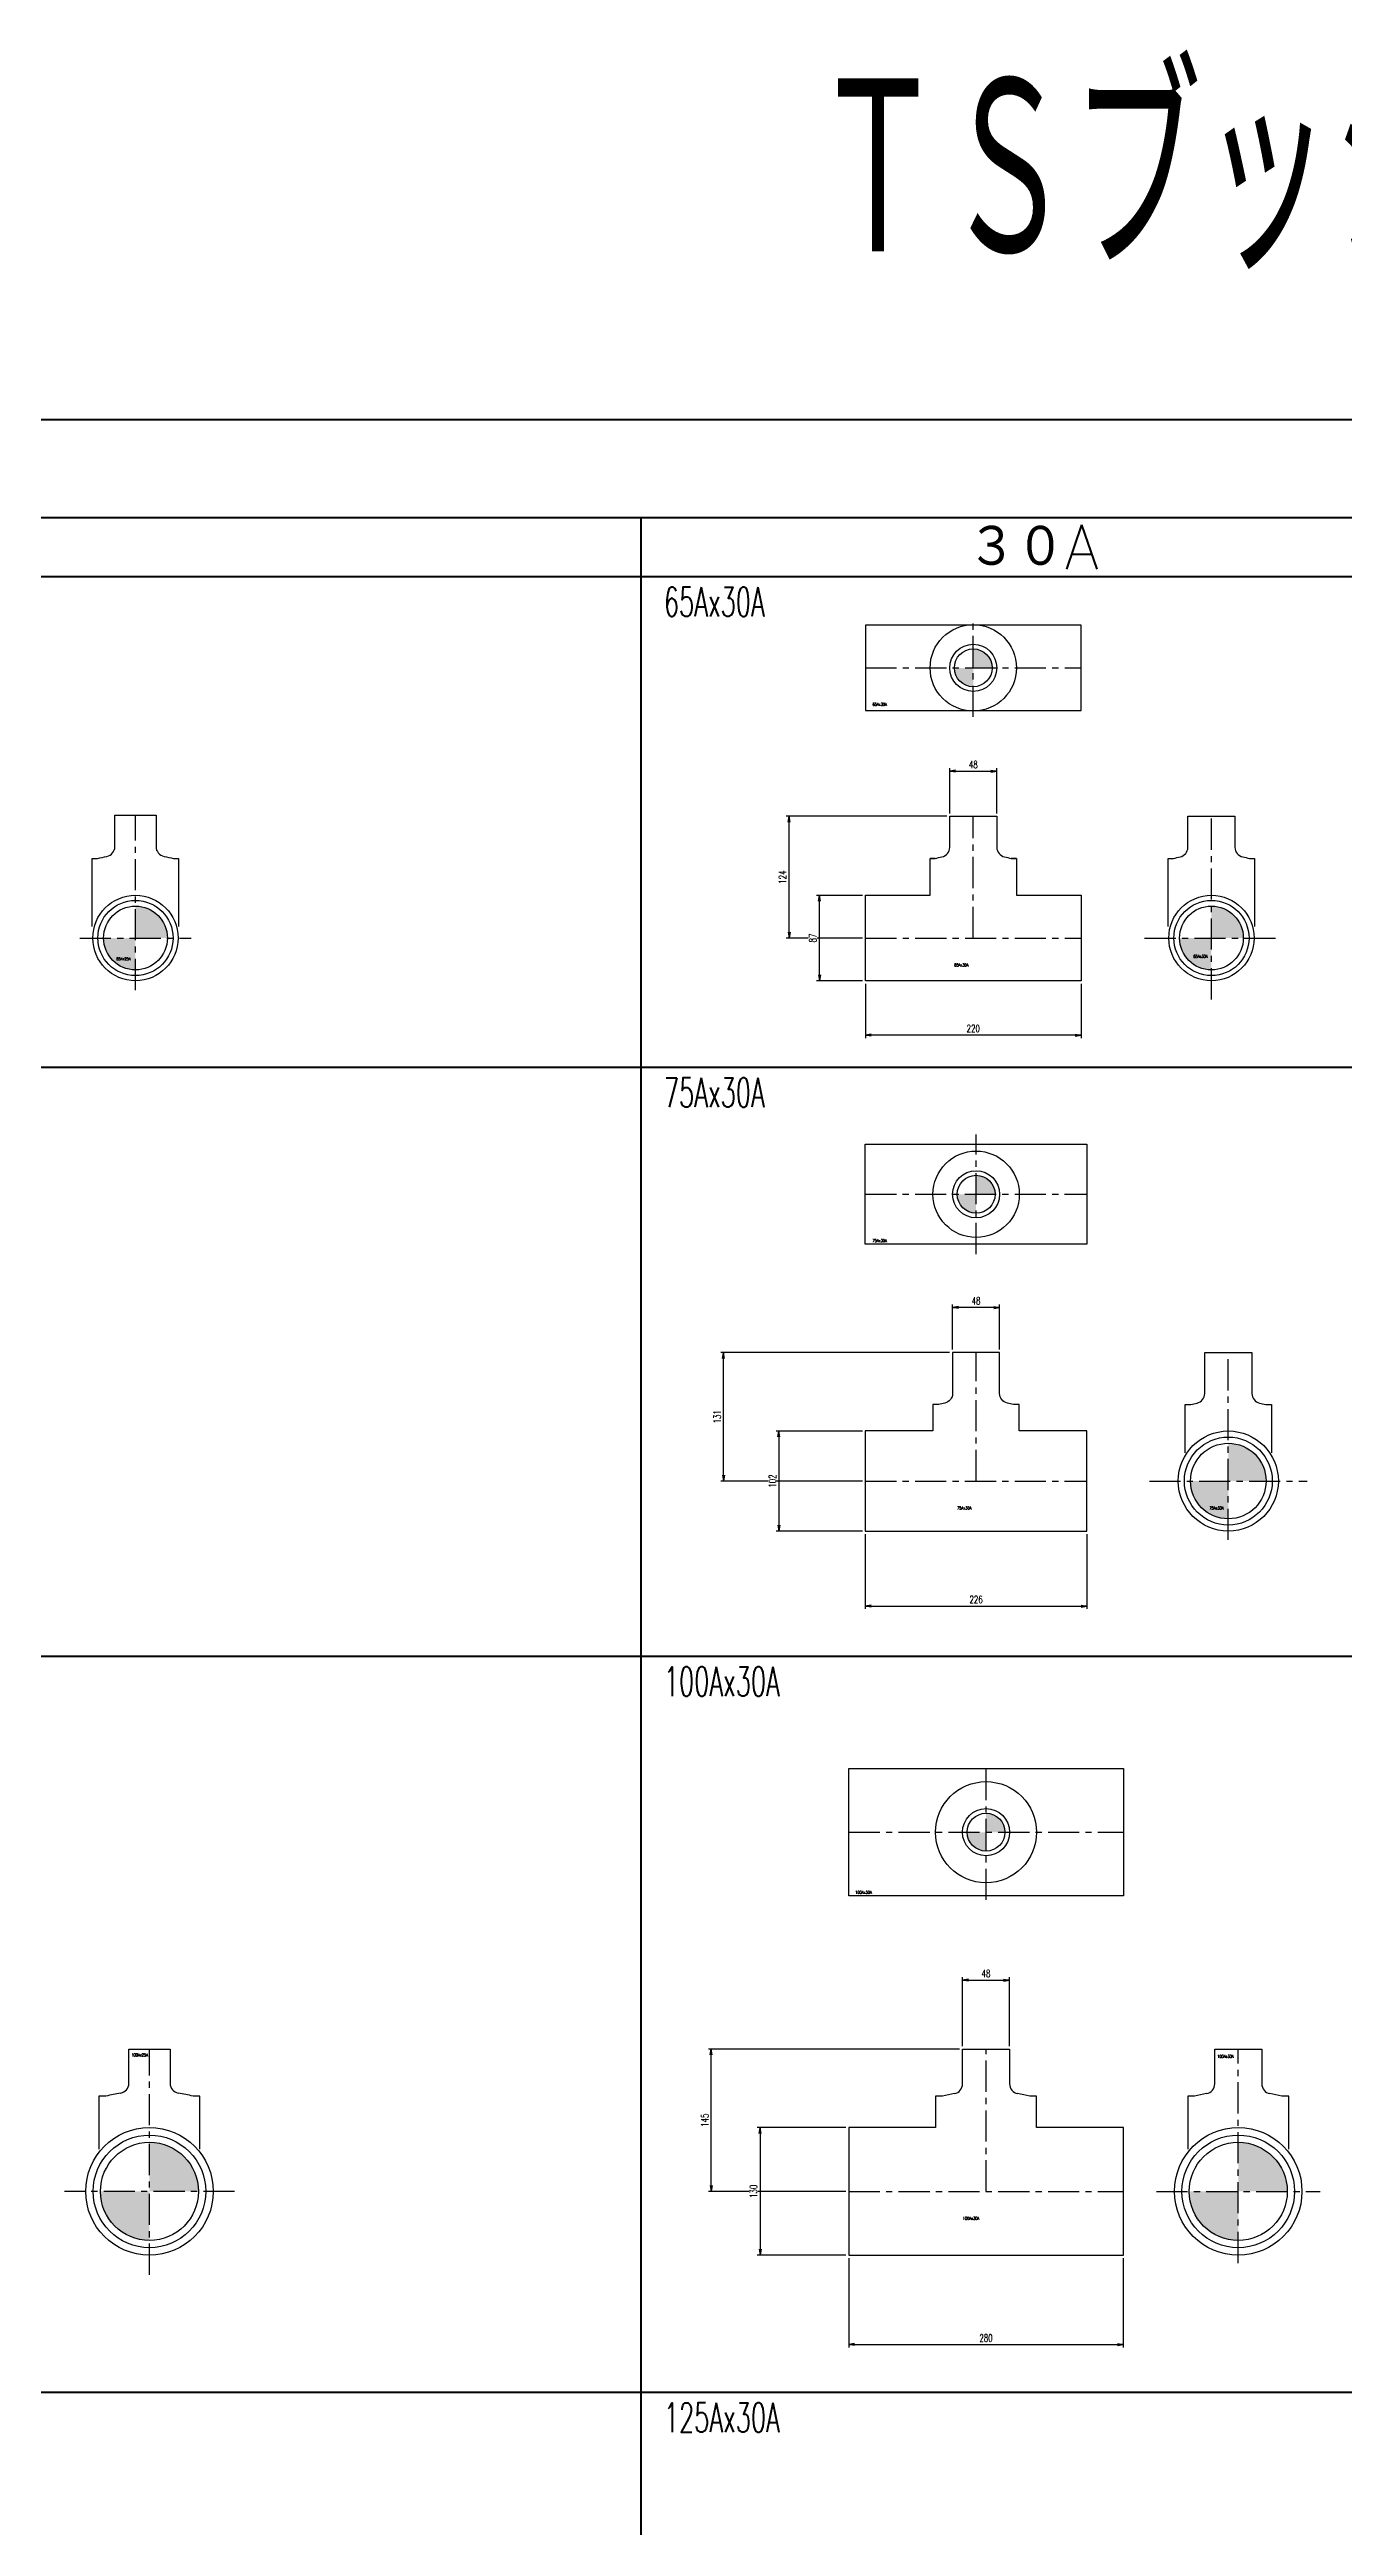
# Model space of a CAD drawing. Header units: millimetres. Extents: x 1711 to 90196, y -23291 to 8516.
# Drawn here: x 75233 to 76552, y -539 to 1984 of the extents above; entities that cross this region are included whole.
import ezdxf
from ezdxf.enums import TextEntityAlignment as Align

# ---------------------------------------------------------------- set-up
doc = ezdxf.new("R2010")
doc.units = ezdxf.units.MM
doc.header["$PDMODE"] = 35
doc.linetypes.add('CENTER', pattern=[50.8, 31.75, -6.35, 6.35, -6.35])
doc.layers.add('line', color=153, linetype='Continuous', lineweight=50)
for name, color, linetype in [('TEXT', 7, 'Continuous'), ('寸法', 2, 'Continuous'), ('配管-CVP', 4, 'Continuous'), ('＃配管（PVC)', 21, 'Continuous')]:
    doc.layers.add(name, color=color, linetype=linetype)
doc.styles.add('kpk', font='romans.shx', dxfattribs={"width": 0.7, "bigfont": 'extfont2.shx'})
doc.styles.get("Standard").update_dxf_attribs({"font": 'romans.shx', "bigfont": 'extfont.shx'})
doc.dimstyles.new('KPK-3', dxfattribs={"dimscale": 3, "dimtxt": 2.5, "dimasz": 2, "dimexe": 1, "dimexo": 1, "dimgap": 1, "dimtad": 3, "dimdec": 1, "dimdsep": 46, "dimtxsty": 'kpk', "dimblk": 'OPEN', "dimcen": 2.5, "dimclrd": 2, "dimclre": 2, "dimclrt": 4, "dimadec": 1, "dimazin": 2, "dimtfac": 1, "dimtdec": 1, "dimtmove": 0, "dimatfit": 2, "dimldrblk": 'OPEN', "dimfxl": 0, "dimlwd": -1, "dimlwe": -1, "dimarcsym": 0})

# ---------------------------------------------------------------- blocks, each defined once
blk = doc.blocks.new('_Open')
at = {"color": 0, "linetype": 'ByBlock', "lineweight": -2}
for p, q in [((-1, 0.17), (0, 0)), ((-1, -0.17), (0, 0)), ((0, 0), (-1, 0))]:
    blk.add_line(p, q, dxfattribs=at)
blk = doc.blocks.new('*D2114')
at = {"layer": 'Defpoints', "color": 0, "transparency": 16777216}
for p in [(75920.4, 656.8), (76153.8, 656.8), (76064.8, 525.8)]:
    blk.add_point(p, dxfattribs=at)
at = {"layer": '寸法', "color": 2, "transparency": 16777216}
for p, q in [((76150.8, 656.8), (75917.4, 656.8)), ((75920.4, 531.8), (75920.4, 650.8)), ((76061.8, 525.8), (75917.4, 525.8))]:
    blk.add_line(p, q, dxfattribs=at)
at = {"layer": '寸法', "color": 2, "transparency": 16777216, "xscale": 6, "yscale": 6, "zscale": 6}
for p, rotation in [((75920.4, 656.8), 90), ((75920.4, 525.8), 270)]:
    blk.add_blockref('_Open', p, dxfattribs=dict(at, rotation=rotation))
at = {"layer": '寸法', "color": 4, "transparency": 16777216, "insert": (75913.7, 591.3), "char_height": 7.5, "attachment_point": 5, "rotation": 90, "style": 'kpk', "bg_fill": 3, "box_fill_scale": 1.1, "bg_fill_color": 256, "bg_fill_true_color": 13158600, "bg_fill_transparency": 0}
blk.add_mtext('131', dxfattribs=at)
blk = doc.blocks.new('*D2115')
at = {"layer": 'Defpoints', "color": 0, "transparency": 16777216}
for p in [(76064.8, 576.8), (75976.8, 474.8), (76064.8, 474.8)]:
    blk.add_point(p, dxfattribs=at)
at = {"layer": '寸法', "color": 2, "transparency": 16777216}
for p, q in [((76061.8, 576.8), (75973.8, 576.8)), ((75976.8, 570.8), (75976.8, 480.8)), ((76061.8, 474.8), (75973.8, 474.8))]:
    blk.add_line(p, q, dxfattribs=at)
at = {"layer": '寸法', "color": 2, "transparency": 16777216, "xscale": 6, "yscale": 6, "zscale": 6}
for p, rotation in [((75976.8, 576.8), 90), ((75976.8, 474.8), 270)]:
    blk.add_blockref('_Open', p, dxfattribs=dict(at, rotation=rotation))
at = {"layer": '寸法', "color": 4, "transparency": 16777216, "insert": (75970.1, 525.8), "char_height": 7.5, "attachment_point": 5, "rotation": 90, "style": 'kpk', "bg_fill": 3, "box_fill_scale": 1.1, "bg_fill_color": 256, "bg_fill_true_color": 13158600, "bg_fill_transparency": 0}
blk.add_mtext('102', dxfattribs=at)
blk = doc.blocks.new('*D2116')
at = {"layer": 'Defpoints', "color": 0, "transparency": 16777216}
for p in [(76064.8, 474.8), (76290.8, 474.8), (76290.8, 398.5)]:
    blk.add_point(p, dxfattribs=at)
at = {"layer": '寸法', "color": 2, "transparency": 16777216}
for p, q in [((76064.8, 471.8), (76064.8, 395.5)), ((76290.8, 471.8), (76290.8, 395.5)), ((76070.8, 398.5), (76284.8, 398.5))]:
    blk.add_line(p, q, dxfattribs=at)
at = {"layer": '寸法', "color": 2, "transparency": 16777216, "xscale": 6, "yscale": 6, "zscale": 6, "rotation": 180}
blk.add_blockref('_Open', (76064.8, 398.5), dxfattribs=at)
at = {"layer": '寸法', "color": 2, "transparency": 16777216, "xscale": 6, "yscale": 6, "zscale": 6}
blk.add_blockref('_Open', (76290.8, 398.5), dxfattribs=at)
at = {"layer": '寸法', "color": 4, "transparency": 16777216, "insert": (76177.8, 405.2), "char_height": 7.5, "attachment_point": 5, "style": 'kpk', "bg_fill": 3, "box_fill_scale": 1.1, "bg_fill_color": 256, "bg_fill_true_color": 13158600, "bg_fill_transparency": 0}
blk.add_mtext('226', dxfattribs=at)
blk = doc.blocks.new('*D2117')
at = {"layer": 'Defpoints', "color": 0, "transparency": 16777216}
for p in [(76153.8, 702.8), (76153.8, 656.8), (76201.8, 656.8)]:
    blk.add_point(p, dxfattribs=at)
at = {"layer": '寸法', "color": 2, "transparency": 16777216}
for p, q in [((76153.8, 659.8), (76153.8, 705.8)), ((76195.8, 702.8), (76159.8, 702.8)), ((76201.8, 659.8), (76201.8, 705.8))]:
    blk.add_line(p, q, dxfattribs=at)
at = {"layer": '寸法', "color": 2, "transparency": 16777216, "xscale": 6, "yscale": 6, "zscale": 6, "rotation": 180}
blk.add_blockref('_Open', (76153.8, 702.8), dxfattribs=at)
at = {"layer": '寸法', "color": 2, "transparency": 16777216, "xscale": 6, "yscale": 6, "zscale": 6}
blk.add_blockref('_Open', (76201.8, 702.8), dxfattribs=at)
at = {"layer": '寸法', "color": 4, "transparency": 16777216, "insert": (76177.8, 709.5), "char_height": 7.5, "attachment_point": 5, "style": 'kpk', "bg_fill": 3, "box_fill_scale": 1.1, "bg_fill_color": 256, "bg_fill_true_color": 13158600, "bg_fill_transparency": 0}
blk.add_mtext('48', dxfattribs=at)
blk = doc.blocks.new('*D2129')
at = {"layer": 'Defpoints', "color": 0, "transparency": 16777216}
for p in [(75907.8, -52.9), (76163.9, -52.9), (76047.9, -197.9)]:
    blk.add_point(p, dxfattribs=at)
at = {"layer": '寸法', "color": 2, "transparency": 16777216}
for p, q in [((76160.9, -52.9), (75904.8, -52.9)), ((75907.8, -191.9), (75907.8, -58.9)), ((76044.9, -197.9), (75904.8, -197.9))]:
    blk.add_line(p, q, dxfattribs=at)
at = {"layer": '寸法', "color": 2, "transparency": 16777216, "xscale": 6, "yscale": 6, "zscale": 6}
for p, rotation in [((75907.8, -52.9), 90), ((75907.8, -197.9), 270)]:
    blk.add_blockref('_Open', p, dxfattribs=dict(at, rotation=rotation))
at = {"layer": '寸法', "color": 4, "transparency": 16777216, "insert": (75901.1, -125.4), "char_height": 7.5, "attachment_point": 5, "rotation": 90, "style": 'kpk', "bg_fill": 3, "box_fill_scale": 1.1, "bg_fill_color": 256, "bg_fill_true_color": 13158600, "bg_fill_transparency": 0}
blk.add_mtext('145', dxfattribs=at)
blk = doc.blocks.new('*D2130')
at = {"layer": 'Defpoints', "color": 0, "transparency": 16777216}
for p in [(76047.9, -132.9), (75957.7, -262.9), (76047.9, -262.9)]:
    blk.add_point(p, dxfattribs=at)
at = {"layer": '寸法', "color": 2, "transparency": 16777216}
for p, q in [((76044.9, -132.9), (75954.7, -132.9)), ((75957.7, -138.9), (75957.7, -256.9)), ((76044.9, -262.9), (75954.7, -262.9))]:
    blk.add_line(p, q, dxfattribs=at)
at = {"layer": '寸法', "color": 2, "transparency": 16777216, "xscale": 6, "yscale": 6, "zscale": 6}
for p, rotation in [((75957.7, -132.9), 90), ((75957.7, -262.9), 270)]:
    blk.add_blockref('_Open', p, dxfattribs=dict(at, rotation=rotation))
at = {"layer": '寸法', "color": 4, "transparency": 16777216, "insert": (75950.9, -197.9), "char_height": 7.5, "attachment_point": 5, "rotation": 90, "style": 'kpk', "bg_fill": 3, "box_fill_scale": 1.1, "bg_fill_color": 256, "bg_fill_true_color": 13158600, "bg_fill_transparency": 0}
blk.add_mtext('130', dxfattribs=at)
blk = doc.blocks.new('*D2131')
at = {"layer": 'Defpoints', "color": 0, "transparency": 16777216}
for p in [(76047.9, -262.9), (76327.9, -262.9), (76327.9, -354)]:
    blk.add_point(p, dxfattribs=at)
at = {"layer": '寸法', "color": 2, "transparency": 16777216}
for p, q in [((76047.9, -265.9), (76047.9, -357)), ((76327.9, -265.9), (76327.9, -357)), ((76053.9, -354), (76321.9, -354))]:
    blk.add_line(p, q, dxfattribs=at)
at = {"layer": '寸法', "color": 2, "transparency": 16777216, "xscale": 6, "yscale": 6, "zscale": 6, "rotation": 180}
blk.add_blockref('_Open', (76047.9, -354), dxfattribs=at)
at = {"layer": '寸法', "color": 2, "transparency": 16777216, "xscale": 6, "yscale": 6, "zscale": 6}
blk.add_blockref('_Open', (76327.9, -354), dxfattribs=at)
at = {"layer": '寸法', "color": 4, "transparency": 16777216, "insert": (76187.9, -347.3), "char_height": 7.5, "attachment_point": 5, "style": 'kpk', "bg_fill": 3, "box_fill_scale": 1.1, "bg_fill_color": 256, "bg_fill_true_color": 13158600, "bg_fill_transparency": 0}
blk.add_mtext('280', dxfattribs=at)
blk = doc.blocks.new('*D2132')
at = {"layer": 'Defpoints', "color": 0, "transparency": 16777216}
for p in [(76211.9, 17.2), (76163.9, -52.9), (76211.9, -52.9)]:
    blk.add_point(p, dxfattribs=at)
at = {"layer": '寸法', "color": 2, "transparency": 16777216}
for p, q in [((76163.9, -49.9), (76163.9, 20.2)), ((76169.9, 17.2), (76205.9, 17.2)), ((76211.9, -49.9), (76211.9, 20.2))]:
    blk.add_line(p, q, dxfattribs=at)
at = {"layer": '寸法', "color": 2, "transparency": 16777216, "xscale": 6, "yscale": 6, "zscale": 6, "rotation": 180}
blk.add_blockref('_Open', (76163.9, 17.2), dxfattribs=at)
at = {"layer": '寸法', "color": 2, "transparency": 16777216, "xscale": 6, "yscale": 6, "zscale": 6}
blk.add_blockref('_Open', (76211.9, 17.2), dxfattribs=at)
at = {"layer": '寸法', "color": 4, "transparency": 16777216, "insert": (76187.9, 24), "char_height": 7.5, "attachment_point": 5, "style": 'kpk', "bg_fill": 3, "box_fill_scale": 1.1, "bg_fill_color": 256, "bg_fill_true_color": 13158600, "bg_fill_transparency": 0}
blk.add_mtext('48', dxfattribs=at)
blk = doc.blocks.new('*D2244')
at = {"layer": 'Defpoints', "color": 0, "transparency": 16777216}
for p in [(75987.2, 1203.1), (76150.9, 1203.1), (76064.9, 1079.1)]:
    blk.add_point(p, dxfattribs=at)
at = {"layer": '寸法', "color": 2, "transparency": 16777216}
for p, q in [((76147.9, 1203.1), (75984.2, 1203.1)), ((75987.2, 1085.1), (75987.2, 1197.1)), ((76061.9, 1079.1), (75984.2, 1079.1))]:
    blk.add_line(p, q, dxfattribs=at)
at = {"layer": '寸法', "color": 2, "transparency": 16777216, "xscale": 6, "yscale": 6, "zscale": 6}
for p, rotation in [((75987.2, 1203.1), 90), ((75987.2, 1079.1), 270)]:
    blk.add_blockref('_Open', p, dxfattribs=dict(at, rotation=rotation))
at = {"layer": '寸法', "color": 4, "transparency": 16777216, "insert": (75980.5, 1141.1), "char_height": 7.5, "attachment_point": 5, "rotation": 90, "style": 'kpk', "bg_fill": 3, "box_fill_scale": 1.1, "bg_fill_color": 256, "bg_fill_true_color": 13158600, "bg_fill_transparency": 0}
blk.add_mtext('124', dxfattribs=at)
blk = doc.blocks.new('*D2245')
at = {"layer": 'Defpoints', "color": 0, "transparency": 16777216}
for p in [(76018, 1122.6), (76064.9, 1122.6), (76064.9, 1035.6)]:
    blk.add_point(p, dxfattribs=at)
at = {"layer": '寸法', "color": 2, "transparency": 16777216}
for p, q in [((76061.9, 1122.6), (76015, 1122.6)), ((76018, 1041.6), (76018, 1116.6)), ((76061.9, 1035.6), (76015, 1035.6))]:
    blk.add_line(p, q, dxfattribs=at)
at = {"layer": '寸法', "color": 2, "transparency": 16777216, "xscale": 6, "yscale": 6, "zscale": 6}
for p, rotation in [((76018, 1122.6), 90), ((76018, 1035.6), 270)]:
    blk.add_blockref('_Open', p, dxfattribs=dict(at, rotation=rotation))
at = {"layer": '寸法', "color": 4, "transparency": 16777216, "insert": (76011.2, 1079.1), "char_height": 7.5, "attachment_point": 5, "rotation": 90, "style": 'kpk', "bg_fill": 3, "box_fill_scale": 1.1, "bg_fill_color": 256, "bg_fill_true_color": 13158600, "bg_fill_transparency": 0}
blk.add_mtext('87', dxfattribs=at)
blk = doc.blocks.new('*D2246')
at = {"layer": 'Defpoints', "color": 0, "transparency": 16777216}
for p in [(76064.9, 1035.6), (76284.9, 1035.6), (76064.9, 980.2)]:
    blk.add_point(p, dxfattribs=at)
at = {"layer": '寸法', "color": 2, "transparency": 16777216}
for p, q in [((76064.9, 1032.6), (76064.9, 977.2)), ((76284.9, 1032.6), (76284.9, 977.2)), ((76278.9, 980.2), (76070.9, 980.2))]:
    blk.add_line(p, q, dxfattribs=at)
at = {"layer": '寸法', "color": 2, "transparency": 16777216, "xscale": 6, "yscale": 6, "zscale": 6, "rotation": 180}
blk.add_blockref('_Open', (76064.9, 980.2), dxfattribs=at)
at = {"layer": '寸法', "color": 2, "transparency": 16777216, "xscale": 6, "yscale": 6, "zscale": 6}
blk.add_blockref('_Open', (76284.9, 980.2), dxfattribs=at)
at = {"layer": '寸法', "color": 4, "transparency": 16777216, "insert": (76174.9, 987), "char_height": 7.5, "attachment_point": 5, "style": 'kpk', "bg_fill": 3, "box_fill_scale": 1.1, "bg_fill_color": 256, "bg_fill_true_color": 13158600, "bg_fill_transparency": 0}
blk.add_mtext('220', dxfattribs=at)
blk = doc.blocks.new('*D2247')
at = {"layer": 'Defpoints', "color": 0, "transparency": 16777216}
for p in [(76198.9, 1249.2), (76150.9, 1203.1), (76198.9, 1203.1)]:
    blk.add_point(p, dxfattribs=at)
at = {"layer": '寸法', "color": 2, "transparency": 16777216}
for p, q in [((76150.9, 1206.1), (76150.9, 1252.2)), ((76156.9, 1249.2), (76192.9, 1249.2)), ((76198.9, 1206.1), (76198.9, 1252.2))]:
    blk.add_line(p, q, dxfattribs=at)
at = {"layer": '寸法', "color": 2, "transparency": 16777216, "xscale": 6, "yscale": 6, "zscale": 6, "rotation": 180}
blk.add_blockref('_Open', (76150.9, 1249.2), dxfattribs=at)
at = {"layer": '寸法', "color": 2, "transparency": 16777216, "xscale": 6, "yscale": 6, "zscale": 6}
blk.add_blockref('_Open', (76198.9, 1249.2), dxfattribs=at)
at = {"layer": '寸法', "color": 4, "transparency": 16777216, "insert": (76174.9, 1255.9), "char_height": 7.5, "attachment_point": 5, "style": 'kpk', "bg_fill": 3, "box_fill_scale": 1.1, "bg_fill_color": 256, "bg_fill_true_color": 13158600, "bg_fill_transparency": 0}
blk.add_mtext('48', dxfattribs=at)
blk = doc.blocks.new('A$C8e9c73af')
at = {"layer": 'line'}
for p, q in [((0, 0), (8860, 0)), ((3360, -100), (3360, -5360))]:
    blk.add_line(p, q, dxfattribs=at)
for points in [[(1160, -5360), (60, -5360), (0, -5360), (0, 0), (60, -160), (0, -160), (60, -160), (1160, -160), (2260, -160), (3360, -160), (4460, -160), (5560, -160), (6660, -160), (7760, -160), (8860, -160)], [(2260, -5360), (2260, -100), (3360, -100), (4460, -100), (5560, -100), (6660, -100), (7760, -100), (8860, -100)], [(0, -660), (60, -660), (1160, -660), (2260, -660), (3360, -660), (4460, -660), (5560, -660), (6660, -660), (7760, -660), (8860, -660), (8920, -660), (10020, -660), (11120, -660), (12220, -660), (13320, -660), (14420, -660), (15520, -660), (16620, -660), (17720, -660)], [(0, -1260), (60, -1260), (1160, -1260), (2260, -1260), (3360, -1260), (4460, -1260), (5560, -1260), (6660, -1260), (7760, -1260), (8860, -1260), (8920, -1260), (10020, -1260), (11120, -1260), (12220, -1260), (13320, -1260), (14420, -1260), (15520, -1260), (16620, -1260), (17720, -1260)], [(0, -2010), (60, -2010), (1160, -2010), (2260, -2010), (3360, -2010), (4460, -2010), (5560, -2010), (6660, -2010), (7760, -2010), (8860, -2010), (8920, -2010), (10020, -2010), (11120, -2010), (12220, -2010), (13320, -2010), (14420, -2010), (15520, -2010), (16620, -2010), (17720, -2010)]]:
    blk.add_lwpolyline(points, dxfattribs=at)
for s, insert, char_height, attachment_point in [('３０A', (3760, -130), 45, 5), ('{\\W0.6;65Ax30A}', (3383.6, -185.9), 30, 4), ('{\\W0.6;75Ax30A}', (3383.6, -685.9), 30, 4), ('{\\W0.6;100Ax30A}', (3383.6, -1285.9), 30, 4), ('{\\W0.6;125Ax30A}', (3383.6, -2035.9), 30, 4)]:
    blk.add_mtext(s, dxfattribs=dict(at, insert=insert, char_height=char_height, attachment_point=attachment_point))
blk = doc.blocks.new('65Ax25A-TS_BT『Ｔ型』-側面')
at = {"layer": '＃配管（PVC)', "linetype": 'ByBlock'}
h = blk.add_hatch(color=252, dxfattribs=at)
h.dxf.hatch_style = 1
h.paths.add_polyline_path([(0, 0), (32.5, 0, 0.414214), (0, 32.5)])
h.paths.add_polyline_path([(-32.5, 0, 0.414214), (0, -32.5), (0, 0)])
at = {"layer": '＃配管（PVC)', "color": 2, "linetype": 'CENTER'}
for p, q in [((0, -53), (0, 125)), ((-56.8, 0), (56.8, 0))]:
    blk.add_line(p, q, dxfattribs=at)
at = {"layer": '＃配管（PVC)', "color": 0, "linetype": 'ByBlock'}
blk.add_lwpolyline([(-44, 11.6), (-44, 81), (-38.7, 81, -0.016492), (-29.1, 83.2, 0.358191), (-21, 93), (-21, 125), (21, 125), (21, 93, 0.358191), (29.1, 83.2, -0.016492), (38.7, 81), (44, 81), (44, 11.6)], format="xyb", dxfattribs=at)
for radius in [43.5, 38.3, 32.5]:
    blk.add_circle((0, 0), radius, dxfattribs=at)
at = {"layer": '＃配管（PVC)', "color": 6, "style": 'kpk', "width": 0.7}
blk.add_text('65Ax25A', height=3, dxfattribs=at).set_placement((-12.1, -19.7), align=Align.TOP_CENTER)
blk = doc.blocks.new('65Ax30A-TS_BT『Ｔ型』-上面')
at = {"layer": '＃配管（PVC)', "linetype": 'ByBlock'}
h = blk.add_hatch(color=252, dxfattribs=at)
h.dxf.hatch_style = 1
h.paths.add_polyline_path([(19.3, 0, 0.414214), (0, 19.3), (0, 0)])
h.paths.add_polyline_path([(0, 0), (-19.3, 0, 0.414214), (0, -19.3)])
at = {"layer": '＃配管（PVC)', "color": 2, "linetype": 'CENTER'}
for p, q in [((0, -50), (0, 50)), ((-110, 0), (110, 0))]:
    blk.add_line(p, q, dxfattribs=at)
at = {"layer": '＃配管（PVC)', "color": 0, "linetype": 'ByBlock'}
blk.add_lwpolyline([(-110, 43.5), (-110, -43.5), (110, -43.5), (110, 43.5)], close=True, dxfattribs=at)
for radius in [44, 24, 19.3]:
    blk.add_circle((0, 0), radius, dxfattribs=at)
at = {"layer": '＃配管（PVC)', "color": 6, "style": 'kpk', "width": 0.7}
blk.add_text('65Ax30A', height=3, dxfattribs=at).set_placement((-95.4, -35.7), align=Align.TOP_CENTER)
blk = doc.blocks.new('65Ax30A-TS_BT『Ｔ型』-正面')
at = {"layer": '＃配管（PVC)', "color": 2, "linetype": 'CENTER'}
for p, q in [((0, 0), (0, 124)), ((-110, 0), (110, 0))]:
    blk.add_line(p, q, dxfattribs=at)
at = {"layer": '＃配管（PVC)', "color": 0, "linetype": 'ByBlock'}
blk.add_lwpolyline([(-31.9, 82.7, 0.352799), (-24, 92.4), (-24, 124), (24, 124), (24, 92.4, 0.352799), (31.9, 82.7, -0.011704), (38.7, 81), (44, 81), (38.7, 81), (44, 81), (44, 43.5), (110, 43.5), (110, -43.5), (-110, -43.5), (-110, 43.5), (-44, 43.5), (-44, 81), (-38.7, 81, -0.011704)], format="xyb", close=True, dxfattribs=at)
blk.add_lwpolyline([(-44, 81), (-38.7, 81)], close=True, dxfattribs=at)
at = {"layer": '＃配管（PVC)', "color": 6, "style": 'kpk', "width": 0.7}
blk.add_text('65Ax30A', height=3, dxfattribs=at).set_placement((-12.1, -26), align=Align.TOP_CENTER)
blk = doc.blocks.new('65Ax30A-TS_BT『Ｔ型』-側面')
at = {"layer": '＃配管（PVC)', "linetype": 'ByBlock'}
h = blk.add_hatch(color=252, dxfattribs=at)
h.dxf.hatch_style = 1
h.paths.add_polyline_path([(0, 32.5), (0, 0), (32.5, 0, 0.414214)])
h.paths.add_polyline_path([(0, 0), (-32.5, 0, 0.414214), (0, -32.5)])
at = {"layer": '＃配管（PVC)', "color": 2, "linetype": 'CENTER'}
for p, q in [((0, -62.5), (0, 124)), ((-68.1, 0), (68.1, 0))]:
    blk.add_line(p, q, dxfattribs=at)
at = {"layer": '＃配管（PVC)', "color": 0, "linetype": 'ByBlock'}
blk.add_lwpolyline([(-44, 11.6), (-44, 81), (-38.7, 81, -0.011704), (-31.9, 82.7, 0.352799), (-24, 92.4), (-24, 124), (24, 124), (24, 92.4, 0.352799), (31.9, 82.7, -0.011704), (38.7, 81), (44, 81), (44, 11.6)], format="xyb", dxfattribs=at)
for radius in [43.5, 38.3, 32.5]:
    blk.add_circle((0, 0), radius, dxfattribs=at)
at = {"layer": '＃配管（PVC)', "color": 6, "style": 'kpk', "width": 0.7}
blk.add_text('65Ax30A', height=3, dxfattribs=at).set_placement((-11.1, -17.2), align=Align.TOP_CENTER)
blk = doc.blocks.new('75Ax30A-TS_BT『Ｔ型』-上面')
at = {"layer": '＃配管（PVC)', "linetype": 'ByBlock'}
h = blk.add_hatch(color=252, dxfattribs=at)
h.dxf.hatch_style = 1
h.paths.add_polyline_path([(0, 19.3), (0, 0), (19.3, 0, 0.414214)])
h.paths.add_polyline_path([(-19.3, 0, 0.414214), (0, -19.3), (0, 0)])
at = {"layer": '＃配管（PVC)', "color": 2, "linetype": 'CENTER'}
for p, q in [((0, -61), (0, 61)), ((-113, 0), (113, 0))]:
    blk.add_line(p, q, dxfattribs=at)
at = {"layer": '＃配管（PVC)', "color": 0, "linetype": 'ByBlock'}
blk.add_lwpolyline([(-113, -51), (-113, 51), (113, 51), (113, -51)], close=True, dxfattribs=at)
for radius in [44, 24, 19.3]:
    blk.add_circle((0, 0), radius, dxfattribs=at)
at = {"layer": '＃配管（PVC)', "color": 6, "style": 'kpk', "width": 0.7}
blk.add_text('75Ax30A', height=3, dxfattribs=at).set_placement((-98.3, -45.7), align=Align.TOP_CENTER)
blk = doc.blocks.new('75Ax30A-TS_BT『Ｔ型』-正面')
at = {"layer": '＃配管（PVC)', "color": 2, "linetype": 'CENTER'}
for p, q in [((0, 0), (0, 131)), ((-113, 0), (113, 0))]:
    blk.add_line(p, q, dxfattribs=at)
at = {"layer": '＃配管（PVC)', "color": 0, "linetype": 'ByBlock'}
blk.add_lwpolyline([(31.9, 79.5, -0.352799), (24, 89.3), (24, 131), (-24, 131), (-24, 89.3, -0.352799), (-31.9, 79.5, 0.010671), (-38.1, 78), (-44, 78), (-44, 51), (-113, 51), (-113, -51), (113, -51), (113, 51), (44, 51), (44, 78), (38.1, 78)], format="xyb", dxfattribs=at)
blk.add_arc((0, -67.1), 150, 75.2857, 77.7311, dxfattribs=at)
at = {"layer": '＃配管（PVC)', "color": 6, "style": 'kpk', "width": 0.7}
blk.add_text('75Ax30A', height=3, dxfattribs=at).set_placement((-12, -26), align=Align.TOP_CENTER)
blk = doc.blocks.new('75Ax30A-TS_BT『Ｔ型』-側面')
at = {"layer": '＃配管（PVC)', "linetype": 'ByBlock'}
h = blk.add_hatch(color=252, dxfattribs=at)
h.dxf.hatch_style = 1
h.paths.add_polyline_path([(0, 0), (38.5, 0, 0.414214), (0, 38.5)])
h.paths.add_polyline_path([(0, -38.5), (0, 0), (-38.5, 0, 0.414214)])
at = {"layer": '＃配管（PVC)', "color": 2, "linetype": 'CENTER'}
for p, q in [((0, -60), (0, 131)), ((-80.5, 0), (80.5, 0))]:
    blk.add_line(p, q, dxfattribs=at)
at = {"layer": '＃配管（PVC)', "color": 0, "linetype": 'ByBlock'}
blk.add_lwpolyline([(-44, 28.6), (-44, 78), (-38.1, 78, -0.010671), (-31.9, 79.5, 0.352799), (-24, 89.3), (-24, 131), (24, 131), (24, 89.3, 0.352799), (31.9, 79.5, -0.010671), (38.1, 78), (44, 78), (44, 28.6)], format="xyb", dxfattribs=at)
for radius in [51, 44.8, 38.5]:
    blk.add_circle((0, 0), radius, dxfattribs=at)
at = {"layer": '＃配管（PVC)', "color": 6, "style": 'kpk', "width": 0.7}
blk.add_text('75Ax30A', height=3, dxfattribs=at).set_placement((-12, -26), align=Align.TOP_CENTER)
blk = doc.blocks.new('100Ax25A-TS_BT『Ｔ型』-側面')
at = {"layer": '＃配管（PVC)', "linetype": 'ByBlock'}
h = blk.add_hatch(color=252, dxfattribs=at)
h.dxf.hatch_style = 1
h.paths.add_polyline_path([(50, 0, 0.414214), (0, 50), (0, 0)])
h.paths.add_polyline_path([(0, 0), (-50, 0, 0.414214), (0, -50)])
at = {"layer": '＃配管（PVC)', "color": 2, "linetype": 'CENTER'}
for p, q in [((0, -85), (0, 145)), ((86.7, 0), (-86.7, 0))]:
    blk.add_line(p, q, dxfattribs=at)
at = {"layer": '＃配管（PVC)', "color": 0, "linetype": 'ByBlock'}
blk.add_lwpolyline([(-29.4, 100.2, 0.366986), (-21, 110), (-21, 145), (21, 145), (21, 110, 0.366986), (29.4, 100.2)], format="xyb", dxfattribs=at)
for points in [[(-44.5, 97), (-51.5, 97), (-51.5, 42.9)], [(51.5, 42.9), (51.5, 97), (44.5, 97)]]:
    blk.add_lwpolyline(points, dxfattribs=at)
for radius in [65, 57.4, 50]:
    blk.add_circle((0, 0), radius, dxfattribs=at)
for start, end in [(99.3902, 104.3132), (75.6868, 80.6098)]:
    blk.add_arc((0, -77.4), 180, start, end, dxfattribs=at)
at = {"layer": '＃配管（PVC)', "color": 6, "style": 'kpk', "width": 0.7}
blk.add_text('100Ax25A', height=3, dxfattribs=at).set_placement((-9.9, 140.6), align=Align.TOP_CENTER)
blk = doc.blocks.new('100Ax30A-TS_BT『Ｔ型』-上面')
at = {"layer": '＃配管（PVC)', "linetype": 'ByBlock'}
h = blk.add_hatch(color=252, dxfattribs=at)
h.dxf.hatch_style = 1
h.paths.add_polyline_path([(0, 0), (19.3, 0, 0.414214), (0, 19.3)])
h.paths.add_polyline_path([(0, 0), (-19.3, 0, 0.414214), (0, -19.3)])
at = {"layer": '＃配管（PVC)', "color": 2, "linetype": 'CENTER'}
for p, q in [((0, -69), (0, 69)), ((-140, 0), (140, 0))]:
    blk.add_line(p, q, dxfattribs=at)
at = {"layer": '＃配管（PVC)', "color": 0, "linetype": 'ByBlock'}
blk.add_lwpolyline([(-140, 65), (140, 65), (140, -65), (-140, -65)], close=True, dxfattribs=at)
for radius in [51.5, 24, 19.3]:
    blk.add_circle((0, 0), radius, dxfattribs=at)
at = {"layer": '＃配管（PVC)', "color": 6, "style": 'kpk', "width": 0.7}
blk.add_text('100Ax30A', height=3, dxfattribs=at).set_placement((-124.9, -59.7), align=Align.TOP_CENTER)
blk = doc.blocks.new('100Ax30A-TS_BT『Ｔ型』-正面')
at = {"layer": '＃配管（PVC)', "color": 2, "linetype": 'CENTER'}
for p, q in [((0, 0), (0, 145)), ((-140, 0), (140, 0))]:
    blk.add_line(p, q, dxfattribs=at)
at = {"layer": '＃配管（PVC)', "color": 0, "linetype": 'ByBlock'}
blk.add_lwpolyline([(-32.2, 99.7, 0.362447), (-24, 109.5), (-24, 145), (24, 145), (24, 109.5, 0.362447), (32.2, 99.7)], format="xyb", dxfattribs=at)
blk.add_lwpolyline([(-44.5, 97), (-51.5, 97), (-51.5, 65), (-140, 65), (-140, -65), (140, -65), (140, 65), (51.5, 65), (51.5, 97), (44.5, 97)], dxfattribs=at)
for start, end in [(100.3085, 104.3132), (75.6868, 79.6915)]:
    blk.add_arc((0, -77.4), 180, start, end, dxfattribs=at)
at = {"layer": '＃配管（PVC)', "color": 6, "style": 'kpk', "width": 0.7}
blk.add_text('100Ax30A', height=3, dxfattribs=at).set_placement((-15.3, -26), align=Align.TOP_CENTER)
blk = doc.blocks.new('100Ax30A-TS_BT『Ｔ型』-側面')
at = {"layer": '＃配管（PVC)', "linetype": 'ByBlock'}
h = blk.add_hatch(color=252, dxfattribs=at)
h.dxf.hatch_style = 1
h.paths.add_polyline_path([(0, 0), (50, 0, 0.414214), (0, 50)])
h.paths.add_polyline_path([(0, 0), (-50, 0, 0.414214), (0, -50)])
at = {"layer": '＃配管（PVC)', "color": 2, "linetype": 'CENTER'}
for p, q in [((0, -73), (0, 145)), ((-83.4, 0), (83.4, 0))]:
    blk.add_line(p, q, dxfattribs=at)
at = {"layer": '＃配管（PVC)', "color": 0, "linetype": 'ByBlock'}
blk.add_lwpolyline([(-32.2, 99.7, 0.362447), (-24, 109.5), (-24, 145), (24, 145), (24, 109.5, 0.362447), (32.2, 99.7)], format="xyb", dxfattribs=at)
for points in [[(-44.5, 97), (-51.5, 97), (-51.5, 42.9)], [(51.5, 42.9), (51.5, 97), (44.5, 97)]]:
    blk.add_lwpolyline(points, dxfattribs=at)
for radius in [65, 57.4, 50]:
    blk.add_circle((0, 0), radius, dxfattribs=at)
for start, end in [(100.3085, 104.3132), (75.6868, 79.6915)]:
    blk.add_arc((0, -77.4), 180, start, end, dxfattribs=at)
at = {"layer": '＃配管（PVC)', "color": 6, "style": 'kpk', "width": 0.7}
blk.add_text('100Ax30A', height=3, dxfattribs=at).set_placement((-13, 139), align=Align.TOP_CENTER)

msp = doc.modelspace()

# ---------------------------------------------------------------- block references
at = {"layer": '配管-CVP', "linetype": 'ByBlock'}
for name, p in [('65Ax30A-TS_BT『Ｔ型』-上面', (76174.9129, 1354.3704)), ('65Ax25A-TS_BT『Ｔ型』-側面', (75320.6729, 1079.1177)), ('65Ax30A-TS_BT『Ｔ型』-側面', (76417.762, 1079.1177)), ('75Ax30A-TS_BT『Ｔ型』-上面', (76177.8238, 818.0213)), ('75Ax30A-TS_BT『Ｔ型』-側面', (76434.9638, 525.8413)), ('100Ax30A-TS_BT『Ｔ型』-上面', (76187.9279, 168.0642)), ('100Ax25A-TS_BT『Ｔ型』-側面', (75334.9638, -197.9266)), ('100Ax30A-TS_BT『Ｔ型』-側面', (76445.0679, -197.9266))]:
    msp.add_blockref(name, p, dxfattribs=at)

# ---------------------------------------------------------------- texts
at = {"layer": 'TEXT', "color": 6, "insert": (76935.9035, 1857.5677), "char_height": 200, "attachment_point": 5}
msp.add_mtext('{\\W0.6;ＴＳブッシングチーズ（Ｔ型）}', dxfattribs=at)

# ---------------------------------------------------------------- dimensions: what is measured, and where the dimension line sits
at = {"layer": '寸法'}
for base, p1, p2, picture, middle in [((75987.2027, 1203.1177), (76064.9129, 1079.1177), (76150.9129, 1203.1177), '*D2244', (75980.4527, 1141.1177)), ((75920.421, 656.8413), (76064.8238, 525.8413), (76153.8238, 656.8413), '*D2114', (75913.671, 591.3413)), ((75907.8442, -52.9266), (76047.9279, -197.9266), (76163.9279, -52.9266), '*D2129', (75901.0942, -125.4266))]:
    dim = msp.add_linear_dim(base=base, p1=p1, p2=p2, angle=90, dimstyle='KPK-3', dxfattribs=at)
    dim.commit()
    dim.dimension.update_dxf_attribs({"geometry": picture, "text_midpoint": middle})

# ---------------------------------------------------------------- next in the draw order: dimensions: what is measured, and where the dimension line sits
for base, p1, p2, picture, middle in [((76198.9129, 1249.1846), (76150.9129, 1203.1177), (76198.9129, 1203.1177), '*D2247', (76174.9129, 1255.9346)), ((76153.8238, 702.7554), (76201.8238, 656.8413), (76153.8238, 656.8413), '*D2117', (76177.8238, 709.5054)), ((76211.9279, 17.2355), (76163.9279, -52.9266), (76211.9279, -52.9266), '*D2132', (76187.9279, 23.9855))]:
    dim = msp.add_linear_dim(base=base, p1=p1, p2=p2, dimstyle='KPK-3', dxfattribs=at)
    dim.commit()
    dim.dimension.update_dxf_attribs({"geometry": picture, "text_midpoint": middle})
for base, p1, p2, picture, middle in [((76017.9668, 1122.6177), (76064.9129, 1035.6177), (76064.9129, 1122.6177), '*D2245', (76011.2168, 1079.1177)), ((75976.8277, 474.8413), (76064.8238, 576.8413), (76064.8238, 474.8413), '*D2115', (75970.0777, 525.8413)), ((75957.6644, -262.9266), (76047.9279, -132.9266), (76047.9279, -262.9266), '*D2130', (75950.9144, -197.9266))]:
    dim = msp.add_linear_dim(base=base, p1=p1, p2=p2, angle=90, dimstyle='KPK-3', dxfattribs=at)
    dim.commit()
    dim.dimension.update_dxf_attribs({"geometry": picture, "text_midpoint": middle})

# ---------------------------------------------------------------- next in the draw order: dimensions: what is measured, and where the dimension line sits
for base, p1, p2, picture, middle in [((76064.9129, 980.2459), (76284.9129, 1035.6177), (76064.9129, 1035.6177), '*D2246', (76174.9129, 986.9959)), ((76290.8238, 398.4792), (76064.8238, 474.8413), (76290.8238, 474.8413), '*D2116', (76177.8238, 405.2292)), ((76327.9279, -354.0305), (76047.9279, -262.9266), (76327.9279, -262.9266), '*D2131', (76187.9279, -347.2805))]:
    dim = msp.add_linear_dim(base=base, p1=p1, p2=p2, dimstyle='KPK-3', dxfattribs=at)
    dim.commit()
    dim.dimension.update_dxf_attribs({"geometry": picture, "text_midpoint": middle})

# ---------------------------------------------------------------- next in the draw order: block references
at = {"layer": 'line'}
msp.add_blockref('A$C8e9c73af', (72475.9035, 1607.5677), dxfattribs=at)
at = {"layer": '配管-CVP', "linetype": 'ByBlock'}
for name, p in [('65Ax30A-TS_BT『Ｔ型』-正面', (76174.9129, 1079.1177)), ('75Ax30A-TS_BT『Ｔ型』-正面', (76177.8238, 525.8413)), ('100Ax30A-TS_BT『Ｔ型』-正面', (76187.9279, -197.9266))]:
    msp.add_blockref(name, p, dxfattribs=at)

doc.saveas('drawing.dxf')
